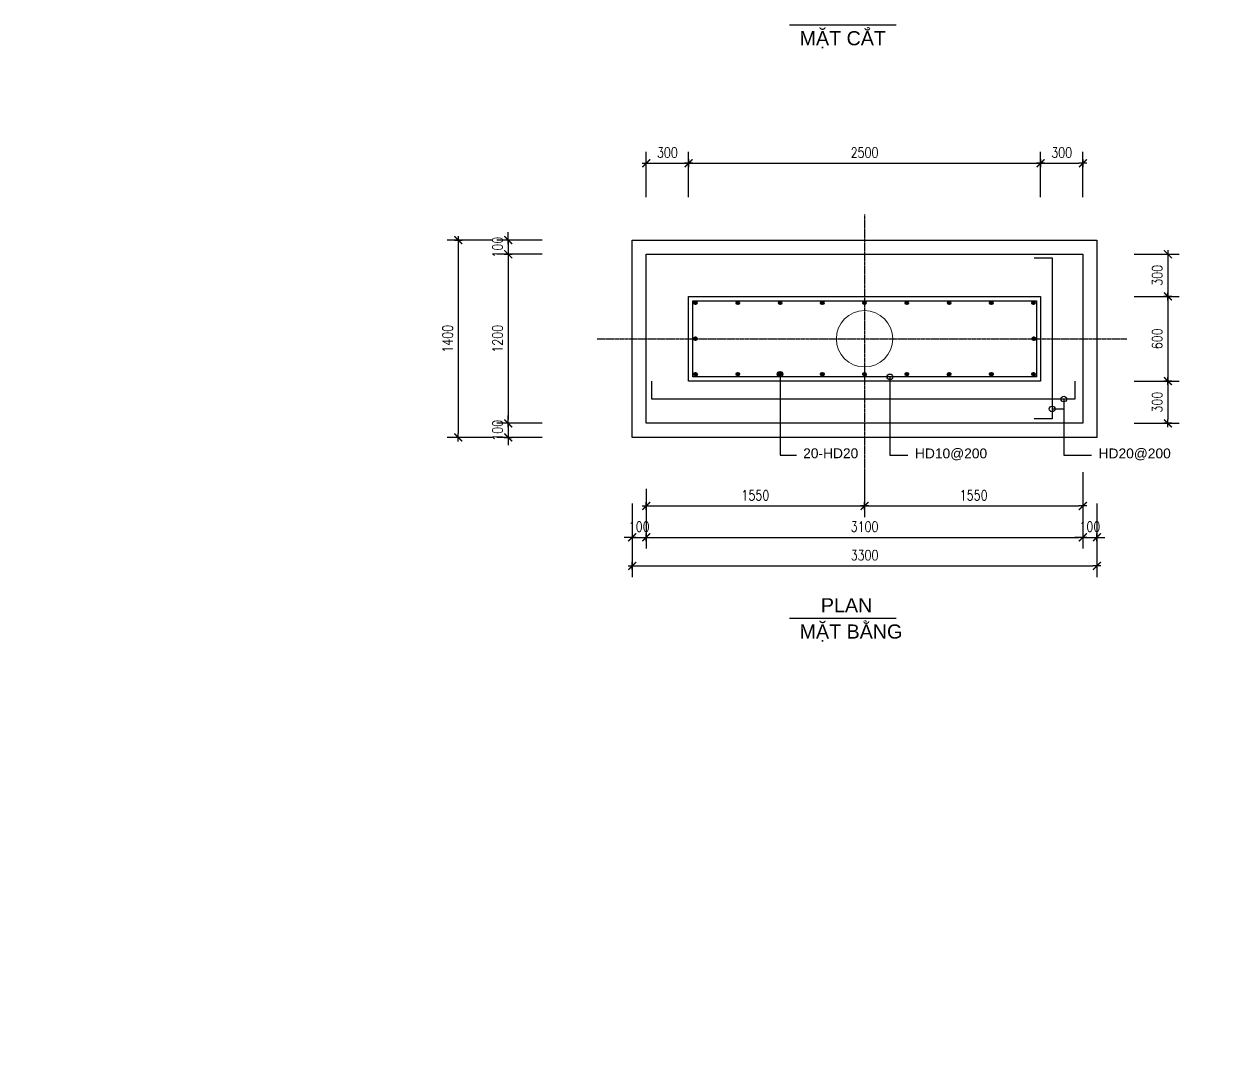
# Model space of a CAD drawing. Extents: x -1041800 to 1211622, y -13029 to 106851.
# Drawn here: x 118572 to 127032, y 13369 to 20687 of the extents above; entities that cross this region are included whole.
import ezdxf
from ezdxf import colors
from ezdxf.entities.mleader import LeaderData, LeaderLine
from ezdxf.math import Vec2, Vec3

# ---------------------------------------------------------------- set-up
doc = ezdxf.new("R2010")
doc.units = 0
doc.header["$MEASUREMENT"] = 0
doc.linetypes.add('CENTER', pattern=[5368.68, 3355.4, -671.1, 671.08, -671.1])
doc.linetypes.add('DASHDOT', pattern=[1, 0.5, -0.25, 0, -0.25])
doc.layers.get('0').update_dxf_attribs({"lineweight": 5})
for name, color, linetype in [('CEN', 1, 'CENTER'), ('CONCRETE', 2, 'Continuous'), ('Dimension', 14, 'Continuous'), ('MANH', 9, 'Continuous')]:
    doc.layers.add(name, color=color, linetype=linetype)
for name, color, linetype, lineweight in [('DUONGCHINH', 7, 'Continuous', 15), ('Hacht', 251, 'Continuous', 9), ('Rebar', 10, 'Continuous', 20)]:
    doc.layers.add(name, color=color, linetype=linetype, lineweight=lineweight)
doc.styles.add('$3$ROMANS', font='romans.shx', dxfattribs={"width": 0.8})
doc.styles.get("Standard").update_dxf_attribs({"font": 'arial.ttf'})
doc.styles.add('style1', font='arial.ttf')
doc.dimstyles.new('AD-40', dxfattribs={"dimscale": 40, "dimtxt": 1.8, "dimasz": 0.7, "dimexe": 2, "dimexo": 0, "dimgap": 1, "dimtad": 1, "dimdec": 0, "dimzin": 0, "dimdsep": 46, "dimtxsty": '$3$ROMANS', "dimblk": '$3$TICKS', "dimcen": 0, "dimclrd": 256, "dimclre": 256, "dimclrt": 7, "dimazin": 0, "dimtfac": 0.5, "dimtdec": 0, "dimtix": 1, "dimtmove": 1, "dimatfit": 3, "dimldrblk": '$0$ARROWS', "dimfxl": 6, "dimfxlon": 1, "dimtvp": 1, "dimtolj": 1, "dimtzin": 0, "dimlwd": -1, "dimlwe": -1, "dimarcsym": 0})

# ---------------------------------------------------------------- blocks, each defined once
blk = doc.blocks.new('$3$TICKS')
for p, q in [((1, 0), (-1, 0)), ((0, 1), (0, -1))]:
    blk.add_line(p, q)
at = {"const_width": 0.35}
blk.add_lwpolyline([(1, 1), (-1, -1)], dxfattribs=at)
blk = doc.blocks.new('*D48')
at = {"layer": 'Defpoints', "color": 0, "transparency": 16777216}
for p in [(122892, 17522.2), (122992, 17522.2), (122992, 17042.9)]:
    blk.add_point(p, dxfattribs=at)
at = {"layer": 'Dimension', "transparency": 16777216}
for p, q in [((122892, 17282.9), (122892, 16962.9)), ((122992, 17282.9), (122992, 16962.9)), ((122864, 17042.9), (122836, 17042.9)), ((122892, 17042.9), (122992, 17042.9)), ((123020, 17042.9), (123048, 17042.9))]:
    blk.add_line(p, q, dxfattribs=at)
at = {"layer": 'Dimension', "transparency": 16777216, "xscale": 28, "yscale": 28, "zscale": 28}
blk.add_blockref('$3$TICKS', (122892, 17042.9), dxfattribs=at)
at = {"layer": 'Dimension', "transparency": 16777216, "xscale": 28, "yscale": 28, "zscale": 28, "rotation": 180}
blk.add_blockref('$3$TICKS', (122992, 17042.9), dxfattribs=at)
at = {"layer": 'Dimension', "color": 7, "transparency": 16777216, "insert": (122942, 17118.9), "char_height": 72, "attachment_point": 5, "style": '$3$ROMANS'}
blk.add_mtext('\\A1;100', dxfattribs=at)
blk = doc.blocks.new('$0$ARROWS')
at = {"lineweight": 0}
blk.add_line((-1, 0), (0.5, 0), dxfattribs=at)
at = {"lineweight": 0, "const_width": 0.525}
blk.add_lwpolyline([(-1, -1.5), (0.5, 0), (-1, 1.5)], dxfattribs=at)
blk = doc.blocks.new('*D49')
at = {"layer": 'Defpoints', "color": 0, "transparency": 16777216}
for p in [(122992, 17522.2), (126092, 17522.2), (126092, 17042.9)]:
    blk.add_point(p, dxfattribs=at)
at = {"layer": 'Dimension', "transparency": 16777216}
for p, q in [((122992, 17282.9), (122992, 16962.9)), ((126092, 17282.9), (126092, 16962.9)), ((123020, 17042.9), (126064, 17042.9))]:
    blk.add_line(p, q, dxfattribs=at)
at = {"layer": 'Dimension', "transparency": 16777216, "xscale": 28, "yscale": 28, "zscale": 28, "rotation": 180}
blk.add_blockref('$3$TICKS', (122992, 17042.9), dxfattribs=at)
at = {"layer": 'Dimension', "transparency": 16777216, "xscale": 28, "yscale": 28, "zscale": 28}
blk.add_blockref('$3$TICKS', (126092, 17042.9), dxfattribs=at)
at = {"layer": 'Dimension', "color": 7, "transparency": 16777216, "insert": (124542, 17118.9), "char_height": 72, "attachment_point": 5, "style": '$3$ROMANS'}
blk.add_mtext('\\A1;3100', dxfattribs=at)
blk = doc.blocks.new('*D50')
at = {"layer": 'Defpoints', "color": 0, "transparency": 16777216}
for p in [(126092, 17522.2), (126192, 17522.2), (126192, 17042.9)]:
    blk.add_point(p, dxfattribs=at)
at = {"layer": 'Dimension', "transparency": 16777216}
for p, q in [((126092, 17282.9), (126092, 16962.9)), ((126192, 17282.9), (126192, 16962.9)), ((126064, 17042.9), (126036, 17042.9)), ((126092, 17042.9), (126192, 17042.9)), ((126220, 17042.9), (126248, 17042.9))]:
    blk.add_line(p, q, dxfattribs=at)
at = {"layer": 'Dimension', "transparency": 16777216, "xscale": 28, "yscale": 28, "zscale": 28}
blk.add_blockref('$3$TICKS', (126092, 17042.9), dxfattribs=at)
at = {"layer": 'Dimension', "transparency": 16777216, "xscale": 28, "yscale": 28, "zscale": 28, "rotation": 180}
blk.add_blockref('$3$TICKS', (126192, 17042.9), dxfattribs=at)
at = {"layer": 'Dimension', "color": 7, "transparency": 16777216, "insert": (126142, 17118.9), "char_height": 72, "attachment_point": 5, "style": '$3$ROMANS'}
blk.add_mtext('\\A1;100', dxfattribs=at)
blk = doc.blocks.new('*D51')
at = {"layer": 'Defpoints', "color": 0, "transparency": 16777216}
for p in [(122892, 17522.2), (126192, 17522.2), (126192, 16840.2)]:
    blk.add_point(p, dxfattribs=at)
at = {"layer": 'Dimension', "transparency": 16777216}
for p, q in [((122892, 17080.2), (122892, 16760.2)), ((126192, 17080.2), (126192, 16760.2)), ((122920, 16840.2), (126164, 16840.2))]:
    blk.add_line(p, q, dxfattribs=at)
at = {"layer": 'Dimension', "transparency": 16777216, "xscale": 28, "yscale": 28, "zscale": 28, "rotation": 180}
blk.add_blockref('$3$TICKS', (122892, 16840.2), dxfattribs=at)
at = {"layer": 'Dimension', "transparency": 16777216, "xscale": 28, "yscale": 28, "zscale": 28}
blk.add_blockref('$3$TICKS', (126192, 16840.2), dxfattribs=at)
at = {"layer": 'Dimension', "color": 7, "transparency": 16777216, "insert": (124542, 16916.2), "char_height": 72, "attachment_point": 5, "style": '$3$ROMANS'}
blk.add_mtext('\\A1;3300', dxfattribs=at)
blk = doc.blocks.new('*D52')
at = {"layer": 'Defpoints', "color": 0, "transparency": 16777216}
for p in [(122433.7, 19152), (121657.6, 17752), (122433.7, 17752)]:
    blk.add_point(p, dxfattribs=at)
at = {"layer": 'Dimension', "transparency": 16777216}
for p, q in [((121897.6, 19152), (121577.6, 19152)), ((121657.6, 19124), (121657.6, 17780)), ((121897.6, 17752), (121577.6, 17752))]:
    blk.add_line(p, q, dxfattribs=at)
at = {"layer": 'Dimension', "transparency": 16777216, "xscale": 28, "yscale": 28, "zscale": 28}
for p, rotation in [((121657.6, 19152), 90), ((121657.6, 17752), 270)]:
    blk.add_blockref('$3$TICKS', p, dxfattribs=dict(at, rotation=rotation))
at = {"layer": 'Dimension', "color": 7, "transparency": 16777216, "insert": (121581.6, 18452), "char_height": 72, "attachment_point": 5, "rotation": 90, "style": '$3$ROMANS'}
blk.add_mtext('\\A1;1400', dxfattribs=at)
blk = doc.blocks.new('*D53')
at = {"layer": 'Defpoints', "color": 0, "transparency": 16777216}
for p in [(122433.7, 19152), (122012, 19052), (122433.7, 19052)]:
    blk.add_point(p, dxfattribs=at)
at = {"layer": 'Dimension', "transparency": 16777216}
for p, q in [((122012, 19180), (122012, 19208)), ((122252, 19152), (121932, 19152)), ((122012, 19152), (122012, 19052)), ((122252, 19052), (121932, 19052)), ((122012, 19024), (122012, 18996))]:
    blk.add_line(p, q, dxfattribs=at)
at = {"layer": 'Dimension', "transparency": 16777216, "xscale": 28, "yscale": 28, "zscale": 28}
for p, rotation in [((122012, 19152), 270), ((122012, 19052), 90)]:
    blk.add_blockref('$3$TICKS', p, dxfattribs=dict(at, rotation=rotation))
at = {"layer": 'Dimension', "color": 7, "transparency": 16777216, "insert": (121936, 19102), "char_height": 72, "attachment_point": 5, "rotation": 90, "style": '$3$ROMANS'}
blk.add_mtext('\\A1;100', dxfattribs=at)
blk = doc.blocks.new('*D54')
at = {"layer": 'Defpoints', "color": 0, "transparency": 16777216}
for p in [(122433.7, 19052), (122012, 17852), (122433.7, 17852)]:
    blk.add_point(p, dxfattribs=at)
at = {"layer": 'Dimension', "transparency": 16777216}
for p, q in [((122252, 19052), (121932, 19052)), ((122012, 19024), (122012, 17880)), ((122252, 17852), (121932, 17852))]:
    blk.add_line(p, q, dxfattribs=at)
at = {"layer": 'Dimension', "transparency": 16777216, "xscale": 28, "yscale": 28, "zscale": 28}
for p, rotation in [((122012, 19052), 90), ((122012, 17852), 270)]:
    blk.add_blockref('$3$TICKS', p, dxfattribs=dict(at, rotation=rotation))
at = {"layer": 'Dimension', "color": 7, "transparency": 16777216, "insert": (121936, 18452), "char_height": 72, "attachment_point": 5, "rotation": 90, "style": '$3$ROMANS'}
blk.add_mtext('\\A1;1200', dxfattribs=at)
blk = doc.blocks.new('*D55')
at = {"layer": 'Defpoints', "color": 0, "transparency": 16777216}
for p in [(122433.7, 17852), (122012, 17752), (122433.7, 17752)]:
    blk.add_point(p, dxfattribs=at)
at = {"layer": 'Dimension', "transparency": 16777216}
for p, q in [((122252, 17852), (121932, 17852)), ((122012, 17880), (122012, 17908)), ((122012, 17852), (122012, 17752)), ((122252, 17752), (121932, 17752)), ((122012, 17724), (122012, 17696))]:
    blk.add_line(p, q, dxfattribs=at)
at = {"layer": 'Dimension', "transparency": 16777216, "xscale": 28, "yscale": 28, "zscale": 28}
for p, rotation in [((122012, 17852), 270), ((122012, 17752), 90)]:
    blk.add_blockref('$3$TICKS', p, dxfattribs=dict(at, rotation=rotation))
at = {"layer": 'Dimension', "color": 7, "transparency": 16777216, "insert": (121936, 17802), "char_height": 72, "attachment_point": 5, "rotation": 90, "style": '$3$ROMANS'}
blk.add_mtext('\\A1;100', dxfattribs=at)
blk = doc.blocks.new('*D56')
at = {"layer": 'Defpoints', "color": 0, "transparency": 16777216}
for p in [(123292, 19697.4), (122992, 19428.4), (123292, 19428.4)]:
    blk.add_point(p, dxfattribs=at)
at = {"layer": 'Dimension', "transparency": 16777216}
for p, q in [((122992, 19457.4), (122992, 19777.4)), ((123292, 19457.4), (123292, 19777.4)), ((123020, 19697.4), (123264, 19697.4))]:
    blk.add_line(p, q, dxfattribs=at)
at = {"layer": 'Dimension', "transparency": 16777216, "xscale": 28, "yscale": 28, "zscale": 28, "rotation": 180}
blk.add_blockref('$3$TICKS', (122992, 19697.4), dxfattribs=at)
at = {"layer": 'Dimension', "transparency": 16777216, "xscale": 28, "yscale": 28, "zscale": 28}
blk.add_blockref('$3$TICKS', (123292, 19697.4), dxfattribs=at)
at = {"layer": 'Dimension', "color": 7, "transparency": 16777216, "insert": (123142, 19773.4), "char_height": 72, "attachment_point": 5, "style": '$3$ROMANS'}
blk.add_mtext('\\A1;300', dxfattribs=at)
blk = doc.blocks.new('*D57')
at = {"layer": 'Defpoints', "color": 0, "transparency": 16777216}
for p in [(125792, 19697.4), (123292, 19428.4), (125792, 19428.4)]:
    blk.add_point(p, dxfattribs=at)
at = {"layer": 'Dimension', "transparency": 16777216}
for p, q in [((123292, 19457.4), (123292, 19777.4)), ((125792, 19457.4), (125792, 19777.4)), ((123320, 19697.4), (125764, 19697.4))]:
    blk.add_line(p, q, dxfattribs=at)
at = {"layer": 'Dimension', "transparency": 16777216, "xscale": 28, "yscale": 28, "zscale": 28, "rotation": 180}
blk.add_blockref('$3$TICKS', (123292, 19697.4), dxfattribs=at)
at = {"layer": 'Dimension', "transparency": 16777216, "xscale": 28, "yscale": 28, "zscale": 28}
blk.add_blockref('$3$TICKS', (125792, 19697.4), dxfattribs=at)
at = {"layer": 'Dimension', "color": 7, "transparency": 16777216, "insert": (124542, 19773.4), "char_height": 72, "attachment_point": 5, "style": '$3$ROMANS'}
blk.add_mtext('\\A1;2500', dxfattribs=at)
blk = doc.blocks.new('*D58')
at = {"layer": 'Defpoints', "color": 0, "transparency": 16777216}
for p in [(126092, 19697.4), (125792, 19428.4), (126092, 19428.4)]:
    blk.add_point(p, dxfattribs=at)
at = {"layer": 'Dimension', "transparency": 16777216}
for p, q in [((125792, 19457.4), (125792, 19777.4)), ((126092, 19457.4), (126092, 19777.4)), ((125820, 19697.4), (126064, 19697.4))]:
    blk.add_line(p, q, dxfattribs=at)
at = {"layer": 'Dimension', "transparency": 16777216, "xscale": 28, "yscale": 28, "zscale": 28, "rotation": 180}
blk.add_blockref('$3$TICKS', (125792, 19697.4), dxfattribs=at)
at = {"layer": 'Dimension', "transparency": 16777216, "xscale": 28, "yscale": 28, "zscale": 28}
blk.add_blockref('$3$TICKS', (126092, 19697.4), dxfattribs=at)
at = {"layer": 'Dimension', "color": 7, "transparency": 16777216, "insert": (125942, 19773.4), "char_height": 72, "attachment_point": 5, "style": '$3$ROMANS'}
blk.add_mtext('\\A1;300', dxfattribs=at)
blk = doc.blocks.new('*D59')
at = {"layer": 'Defpoints', "color": 0, "transparency": 16777216}
for p in [(126368.5, 19052), (126368.5, 18752), (126696, 18752)]:
    blk.add_point(p, dxfattribs=at)
at = {"layer": 'Dimension', "transparency": 16777216}
for p, q in [((126456, 19052), (126776, 19052)), ((126696, 19024), (126696, 18780)), ((126456, 18752), (126776, 18752))]:
    blk.add_line(p, q, dxfattribs=at)
at = {"layer": 'Dimension', "transparency": 16777216, "xscale": 28, "yscale": 28, "zscale": 28}
for p, rotation in [((126696, 19052), 90), ((126696, 18752), 270)]:
    blk.add_blockref('$3$TICKS', p, dxfattribs=dict(at, rotation=rotation))
at = {"layer": 'Dimension', "color": 7, "transparency": 16777216, "insert": (126620, 18902), "char_height": 72, "attachment_point": 5, "rotation": 90, "style": '$3$ROMANS'}
blk.add_mtext('\\A1;300', dxfattribs=at)
blk = doc.blocks.new('*D60')
at = {"layer": 'Defpoints', "color": 0, "transparency": 16777216}
for p in [(126368.5, 18752), (126368.5, 18152), (126696, 18152)]:
    blk.add_point(p, dxfattribs=at)
at = {"layer": 'Dimension', "transparency": 16777216}
for p, q in [((126456, 18752), (126776, 18752)), ((126696, 18724), (126696, 18180)), ((126456, 18152), (126776, 18152))]:
    blk.add_line(p, q, dxfattribs=at)
at = {"layer": 'Dimension', "transparency": 16777216, "xscale": 28, "yscale": 28, "zscale": 28}
for p, rotation in [((126696, 18752), 90), ((126696, 18152), 270)]:
    blk.add_blockref('$3$TICKS', p, dxfattribs=dict(at, rotation=rotation))
at = {"layer": 'Dimension', "color": 7, "transparency": 16777216, "insert": (126620, 18452), "char_height": 72, "attachment_point": 5, "rotation": 90, "style": '$3$ROMANS'}
blk.add_mtext('\\A1;600', dxfattribs=at)
blk = doc.blocks.new('*D61')
at = {"layer": 'Defpoints', "color": 0, "transparency": 16777216}
for p in [(126368.5, 18152), (126368.5, 17852), (126696, 17852)]:
    blk.add_point(p, dxfattribs=at)
at = {"layer": 'Dimension', "transparency": 16777216}
for p, q in [((126456, 18152), (126776, 18152)), ((126696, 18124), (126696, 17880)), ((126456, 17852), (126776, 17852))]:
    blk.add_line(p, q, dxfattribs=at)
at = {"layer": 'Dimension', "transparency": 16777216, "xscale": 28, "yscale": 28, "zscale": 28}
for p, rotation in [((126696, 18152), 90), ((126696, 17852), 270)]:
    blk.add_blockref('$3$TICKS', p, dxfattribs=dict(at, rotation=rotation))
at = {"layer": 'Dimension', "color": 7, "transparency": 16777216, "insert": (126620, 18002), "char_height": 72, "attachment_point": 5, "rotation": 90, "style": '$3$ROMANS'}
blk.add_mtext('\\A1;300', dxfattribs=at)
blk = doc.blocks.new('*D62')
at = {"layer": 'Defpoints', "color": 0, "transparency": 16777216}
for p in [(124542, 17752), (122992, 17386.7), (124542, 17265.5)]:
    blk.add_point(p, dxfattribs=at)
at = {"layer": 'Dimension', "transparency": 16777216}
for p, q in [((124542, 17505.5), (124542, 17185.5)), ((122992, 17386.7), (122992, 17185.5)), ((123020, 17265.5), (124514, 17265.5))]:
    blk.add_line(p, q, dxfattribs=at)
at = {"layer": 'Dimension', "transparency": 16777216, "xscale": 28, "yscale": 28, "zscale": 28, "rotation": 180}
blk.add_blockref('$3$TICKS', (122992, 17265.5), dxfattribs=at)
at = {"layer": 'Dimension', "transparency": 16777216, "xscale": 28, "yscale": 28, "zscale": 28}
blk.add_blockref('$3$TICKS', (124542, 17265.5), dxfattribs=at)
at = {"layer": 'Dimension', "color": 7, "transparency": 16777216, "insert": (123767, 17341.5), "char_height": 72, "attachment_point": 5, "style": '$3$ROMANS'}
blk.add_mtext('\\A1;1550', dxfattribs=at)
blk = doc.blocks.new('*D63')
at = {"layer": 'Defpoints', "color": 0, "transparency": 16777216}
for p in [(124542, 17522.2), (126092, 17522.2), (126092, 17265.5)]:
    blk.add_point(p, dxfattribs=at)
at = {"layer": 'Dimension', "transparency": 16777216}
for p, q in [((124542, 17505.5), (124542, 17185.5)), ((126092, 17505.5), (126092, 17185.5)), ((124570, 17265.5), (126064, 17265.5))]:
    blk.add_line(p, q, dxfattribs=at)
at = {"layer": 'Dimension', "transparency": 16777216, "xscale": 28, "yscale": 28, "zscale": 28, "rotation": 180}
blk.add_blockref('$3$TICKS', (124542, 17265.5), dxfattribs=at)
at = {"layer": 'Dimension', "transparency": 16777216, "xscale": 28, "yscale": 28, "zscale": 28}
blk.add_blockref('$3$TICKS', (126092, 17265.5), dxfattribs=at)
at = {"layer": 'Dimension', "color": 7, "transparency": 16777216, "insert": (125317, 17341.5), "char_height": 72, "attachment_point": 5, "style": '$3$ROMANS'}
blk.add_mtext('\\A1;1550', dxfattribs=at)
blk = doc.blocks.new('*U64')
at = {"layer": 'Hacht'}
h = blk.add_hatch(color=251, dxfattribs=at)
h.dxf.hatch_style = 1
edge = h.paths.add_edge_path()
edge.add_arc((0, 0), 10.4, 0, 360)
at = {"layer": 'Rebar', "linetype": 'Continuous', "lineweight": 40}
blk.add_circle((0, 0), 10.4, dxfattribs=at)
blk = doc.blocks.new('*U65')
at = {"layer": 'CONCRETE', "color": 0, "linetype": 'ByBlock', "lineweight": -2, "transparency": 16777216}
for p in [(0, 0), (300, 0), (600, 0), (900, 0), (1200, 0), (1500, 0), (1800, 0), (2100, 0), (2400, 0)]:
    blk.add_blockref('*U64', p, dxfattribs=at)
blk = doc.blocks.new('*U66')
at = {"layer": 'Hacht'}
h = blk.add_hatch(color=251, dxfattribs=at)
h.dxf.hatch_style = 1
edge = h.paths.add_edge_path()
edge.add_arc((0, 0), 10.4, 0, 360)
at = {"layer": 'Rebar', "linetype": 'Continuous', "lineweight": 40}
blk.add_circle((0, 0), 10.4, dxfattribs=at)
blk = doc.blocks.new('*U67')
at = {"layer": 'CONCRETE', "color": 0, "linetype": 'ByBlock', "lineweight": -2, "transparency": 16777216}
for p in [(0, 0), (300, 0), (600, 0), (900, 0), (1200, 0), (1500, 0), (1800, 0), (2100, 0), (2400, 0)]:
    blk.add_blockref('*U66', p, dxfattribs=at)
blk = doc.blocks.new('*U68')
at = {"layer": 'Hacht'}
h = blk.add_hatch(color=251, dxfattribs=at)
h.dxf.hatch_style = 1
edge = h.paths.add_edge_path()
edge.add_arc((0, 0), 10.4, 0, 360)
at = {"layer": 'Rebar', "linetype": 'Continuous', "lineweight": 40}
blk.add_circle((0, 0), 10.4, dxfattribs=at)
blk = doc.blocks.new('*U69')
at = {"layer": 'CONCRETE', "color": 0, "linetype": 'ByBlock', "lineweight": -2, "transparency": 16777216}
blk.add_blockref('*U68', (0, 0), dxfattribs=at)
blk = doc.blocks.new('*U70')
at = {"layer": 'Hacht'}
h = blk.add_hatch(color=251, dxfattribs=at)
h.dxf.hatch_style = 1
edge = h.paths.add_edge_path()
edge.add_arc((0, 0), 10.4, 0, 360)
at = {"layer": 'Rebar', "linetype": 'Continuous', "lineweight": 40}
blk.add_circle((0, 0), 10.4, dxfattribs=at)
blk = doc.blocks.new('*U71')
at = {"layer": 'CONCRETE', "color": 0, "linetype": 'ByBlock', "lineweight": -2, "transparency": 16777216}
blk.add_blockref('*U70', (0, 0), dxfattribs=at)

msp = doc.modelspace()

# ---------------------------------------------------------------- linework, layer by layer
msp.add_circle((124542, 18452), 200)
at = {"layer": 'CEN', "linetype": 'DASHDOT', "ltscale": 5}
msp.add_line((124542, 19332.8), (124542, 17493.3), dxfattribs=at)
msp.add_lwpolyline([(122642.8, 18452), (126405, 18452)], dxfattribs=at)
at = {"layer": 'CONCRETE'}
for points in [[(125747.3, 19027.3), (125873.7, 19027.3), (125873.7, 17884.7), (125747.3, 17884.7)], [(126035.1, 18150.6), (126035.1, 18024.2), (123031.5, 18024.2), (123031.5, 18150.6)]]:
    msp.add_lwpolyline(points, dxfattribs=at)
msp.add_lwpolyline([(125762, 18722), (125762, 18182), (123322, 18182), (123322, 18722)], close=True, dxfattribs=at)
at = {"layer": 'MANH', "linetype": 'Continuous', "flags": 128}
for points in [[(124008.4, 20679.5), (124766.8, 20679.5)], [(124008.4, 16469.4), (124766.8, 16469.4)]]:
    msp.add_lwpolyline(points, dxfattribs=at)
for points in [[(126192, 19152), (126192, 17752), (122892, 17752), (122892, 19152)], [(126092, 19052), (126092, 17852), (122992, 17852), (122992, 19052)], [(125792, 18752), (125792, 18152), (123292, 18152), (123292, 18752)]]:
    msp.add_lwpolyline(points, close=True, dxfattribs=at)

# ---------------------------------------------------------------- block references
at = {"layer": 'CONCRETE'}
for name, p in [('*U65', (123342.2, 18707.4)), ('*U69', (123342.2, 18452)), ('*U71', (125745, 18452)), ('*U67', (123342.2, 18199.7))]:
    msp.add_blockref(name, p, dxfattribs=at)

# ---------------------------------------------------------------- texts
at = {"layer": 'DUONGCHINH', "style": 'style1'}
for s, height, p in [('MẶT CẮT', 100, (124080.8, 20534.8)), ('20-HD20', 70, (124106.2, 17604.4)), ('HD10@200', 70, (124900.2, 17603.5)), ('HD20@200', 70, (126204, 17603.5)), ('PLAN', 100, (124231.8, 16511.3)), ('MẶT BẰNG', 100, (124080.8, 16324.7))]:
    msp.add_text(s, height=height, dxfattribs=at).set_placement(p)

# ---------------------------------------------------------------- dimensions: what is measured, and where the dimension line sits
at = {"layer": 'Dimension'}
for base, p1, p2, picture, middle in [((123292, 19697.4), (122992, 19428.4), (123292, 19428.4), '*D56', (123142, 19773.4)), ((125792, 19697.4), (123292, 19428.4), (125792, 19428.4), '*D57', (124542, 19773.4)), ((126092, 19697.4), (125792, 19428.4), (126092, 19428.4), '*D58', (125942, 19773.4)), ((124542, 17265.5), (122992, 17386.7), (124542, 17752), '*D62', (123767, 17341.5)), ((122992, 17042.9), (122892, 17522.2), (122992, 17522.2), '*D48', (122942, 17118.9)), ((126192, 16840.2), (122892, 17522.2), (126192, 17522.2), '*D51', (124542, 16916.2)), ((126092, 17042.9), (122992, 17522.2), (126092, 17522.2), '*D49', (124542, 17118.9)), ((126092, 17265.5), (124542, 17522.2), (126092, 17522.2), '*D63', (125317, 17341.5)), ((126192, 17042.9), (126092, 17522.2), (126192, 17522.2), '*D50', (126142, 17118.9))]:
    dim = msp.add_linear_dim(base=base, p1=p1, p2=p2, dimstyle='AD-40', dxfattribs=at)
    dim.commit()
    dim.dimension.update_dxf_attribs({"geometry": picture, "text_midpoint": middle})
for base, p1, p2, picture, middle in [((122012, 19052), (122433.7, 19152), (122433.7, 19052), '*D53', (121936, 19102)), ((121657.6, 17752), (122433.7, 19152), (122433.7, 17752), '*D52', (121581.6, 18452)), ((122012, 17852), (122433.7, 19052), (122433.7, 17852), '*D54', (121936, 18452)), ((126696, 18752), (126368.5, 19052), (126368.5, 18752), '*D59', (126620, 18902)), ((126696, 18152), (126368.5, 18752), (126368.5, 18152), '*D60', (126620, 18452)), ((126696, 17852), (126368.5, 18152), (126368.5, 17852), '*D61', (126620, 18002)), ((122012, 17752), (122433.7, 17852), (122433.7, 17752), '*D55', (121936, 17802))]:
    dim = msp.add_linear_dim(base=base, p1=p1, p2=p2, angle=90, dimstyle='AD-40', dxfattribs=at)
    dim.commit()
    dim.dimension.update_dxf_attribs({"geometry": picture, "text_midpoint": middle})

# ---------------------------------------------------------------- leaders
ml = msp.add_multileader_mtext('Standard')
ml.set_content('ARCHER BOLT HOLE\\PD=100, H =200', color=256)
ml.set_leader_properties()
ml.build(insert=Vec2(0, 0))
ml.multileader.update_dxf_attribs({"text_left_attachment_type": 2, "text_right_attachment_type": 2, "dogleg_length": 0.36, "arrow_head_size": 180, "scale": 1000})
ctx = ml.context
ctx.base_point, ctx.scale, ctx.char_height, ctx.arrow_head_size, ctx.landing_gap_size, ctx.plane_origin = Vec3(101722.1, 20203.9), 1000, 66.667, 180, 90, Vec3(110656.7, 18688.4)
ctx.left_attachment, ctx.right_attachment = 2, 2
notes = []
notes.append((ctx, [(1, (1, 1, 0), (101563.3, 20203.9), (1, 0), 158.8, [(0, [(101134.3, 20686.7)], 0, [])])]))
ctx.mtext.insert, ctx.mtext.width, ctx.mtext.flow_direction = Vec3(101812.1, 20300.1), 1072.566, 5
ml = msp.add_multileader_mtext('Standard')
ml.set_content('SKID L2500XW2200\\PH150X75', color=256)
ml.set_leader_properties()
ml.build(insert=Vec2(0, 0))
ml.multileader.update_dxf_attribs({"text_left_attachment_type": 2, "text_right_attachment_type": 2, "dogleg_length": 0.36, "arrow_head_size": 180, "scale": 1000})
ctx = ml.context
ctx.base_point, ctx.scale, ctx.char_height, ctx.arrow_head_size, ctx.landing_gap_size, ctx.plane_origin = Vec3(61492, 19899.3), 1000, 66.667, 180, 90, Vec3(70426.6, 20047.5)
ctx.left_attachment, ctx.right_attachment = 2, 2
notes.append((ctx, [(1, (1, 1, 0), (61333.2, 19899.3), (1, 0), 158.8, [(0, [(60749.9, 20384.9)], 0, [])])]))
ctx.mtext.insert, ctx.mtext.width, ctx.mtext.flow_direction = Vec3(61582, 19988.9), 905.617, 5
ml = msp.add_multileader_mtext('Standard')
ml.set_content('CONCRETE PAD\\PGL+300', color=256)
ml.set_leader_properties()
ml.build(insert=Vec2(0, 0))
ml.multileader.update_dxf_attribs({"text_left_attachment_type": 2, "text_right_attachment_type": 2, "dogleg_length": 0.36, "arrow_head_size": 180, "scale": 1000})
ctx = ml.context
ctx.base_point, ctx.scale, ctx.char_height, ctx.arrow_head_size, ctx.landing_gap_size, ctx.plane_origin = Vec3(63977.2, 19899.3), 1000, 66.667, 180, 90, Vec3(72911.8, 20047.5)
ctx.left_attachment, ctx.right_attachment = 2, 2
notes.append((ctx, [(1, (1, 1, 0), (63818.4, 19899.3), (1, 0), 158.8, [(0, [(63235.1, 19268.2)], 0, [])])]))
ctx.mtext.insert, ctx.mtext.width, ctx.mtext.flow_direction = Vec3(64067.2, 19988.9), 1100.105, 5
ml = msp.add_multileader_mtext('Standard')
ml.set_content('GAS LEAK DETECTOR', color=256)
ml.set_leader_properties()
ml.build(insert=Vec2(0, 0))
ml.multileader.update_dxf_attribs({"text_left_attachment_type": 2, "text_right_attachment_type": 2, "dogleg_length": 0.36, "arrow_head_size": 180, "scale": 1000})
ctx = ml.context
ctx.base_point, ctx.scale, ctx.char_height, ctx.arrow_head_size, ctx.landing_gap_size, ctx.plane_origin = Vec3(67753.6, 19840), 1000, 66.667, 180, 90, Vec3(76688.2, 21355.5)
ctx.left_attachment, ctx.right_attachment = 2, 2
notes.append((ctx, [(1, (1, 1, 0), (67594.8, 19840), (1, 0), 158.8, [(0, [(67165.8, 19357.2)], 0, [])])]))
ctx.mtext.insert, ctx.mtext.width, ctx.mtext.flow_direction = Vec3(67843.6, 19929.6), 622.587, 5
ml = msp.add_multileader_mtext('Standard')
ml.set_content('CONCRETE PAD\\PGL+300', color=256)
ml.set_leader_properties()
ml.build(insert=Vec2(0, 0))
ml.multileader.update_dxf_attribs({"text_left_attachment_type": 2, "text_right_attachment_type": 2, "dogleg_length": 0.36, "arrow_head_size": 180, "scale": 1000})
ctx = ml.context
ctx.base_point, ctx.scale, ctx.char_height, ctx.arrow_head_size, ctx.landing_gap_size, ctx.plane_origin = Vec3(96652, 19839.7), 1000, 66.667, 180, 90, Vec3(105586.6, 19987.9)
ctx.left_attachment, ctx.right_attachment = 2, 2
notes.append((ctx, [(1, (1, 1, 0), (96493.2, 19839.7), (1, 0), 158.8, [(0, [(95909.9, 19208.6)], 0, [])])]))
ctx.mtext.insert, ctx.mtext.width, ctx.mtext.flow_direction = Vec3(96742, 19929.3), 1100.105, 5
ml = msp.add_multileader_mtext('Standard')
ml.set_content('THE FENCE\\PH=1800', color=256)
ml.set_leader_properties()
ml.build(insert=Vec2(0, 0))
ml.multileader.update_dxf_attribs({"text_left_attachment_type": 2, "text_right_attachment_type": 2, "dogleg_length": 0.36, "arrow_head_size": 180, "scale": 1000})
ctx = ml.context
ctx.base_point, ctx.scale, ctx.char_height, ctx.arrow_head_size, ctx.landing_gap_size, ctx.plane_origin = Vec3(63977.2, 19312.8), 1000, 66.67, 180, 90, Vec3(72911.8, 20828.2)
ctx.left_attachment, ctx.right_attachment = 2, 2
notes.append((ctx, [(1, (1, 1, 0), (63818.4, 19312.8), (1, 0), 158.8, [(0, [(63389.5, 18830)], 0, [])])]))
ctx.mtext.insert, ctx.mtext.width, ctx.mtext.flow_direction = Vec3(64067.2, 19402.2), 622.587, 5
ml = msp.add_multileader_mtext('Standard')
ml.set_content('CONCRETE PAD\\PH1000xL2500xW400', color=256)
ml.set_leader_properties()
ml.build(insert=Vec2(0, 0))
ml.multileader.update_dxf_attribs({"text_left_attachment_type": 2, "text_right_attachment_type": 2, "dogleg_length": 0.36, "arrow_head_size": 180, "scale": 1000})
ctx = ml.context
ctx.base_point, ctx.scale, ctx.char_height, ctx.arrow_head_size, ctx.landing_gap_size, ctx.plane_origin = Vec3(111427.8, 19284), 1000, 66.667, 180, 90, Vec3(120487.5, 19432.2)
ctx.left_attachment, ctx.right_attachment = 2, 2
notes.append((ctx, [(1, (1, 1, 0), (111269, 19284), (1, 0), 158.8, [(0, [(110750.1, 18580.7)], 0, [])])]))
ctx.mtext.insert, ctx.mtext.width, ctx.mtext.flow_direction = Vec3(111517.8, 19373.6), 1100.105, 5
ml = msp.add_multileader_mtext('Standard')
ml.set_content('THE FENCE\\PH=1800', color=256)
ml.set_leader_properties()
ml.build(insert=Vec2(0, 0))
ml.multileader.update_dxf_attribs({"text_left_attachment_type": 2, "text_right_attachment_type": 2, "dogleg_length": 0.36, "arrow_head_size": 180, "scale": 1000})
ctx = ml.context
ctx.base_point, ctx.scale, ctx.char_height, ctx.arrow_head_size, ctx.landing_gap_size, ctx.plane_origin = Vec3(96652, 19253.1), 1000, 66.67, 180, 90, Vec3(105586.6, 20768.6)
ctx.left_attachment, ctx.right_attachment = 2, 2
notes.append((ctx, [(1, (1, 1, 0), (96493.2, 19253.1), (1, 0), 158.8, [(0, [(96064.3, 18770.3)], 0, [])])]))
ctx.mtext.insert, ctx.mtext.width, ctx.mtext.flow_direction = Vec3(96742, 19342.6), 622.587, 5
ml = msp.add_multileader_mtext('Standard')
ml.set_content('THE DOOR\\PH=2000', color=256)
ml.set_leader_properties()
ml.build(insert=Vec2(0, 0))
ml.multileader.update_dxf_attribs({"text_left_attachment_type": 2, "text_right_attachment_type": 2, "dogleg_length": 0.36, "arrow_head_size": 180, "scale": 1000})
ctx = ml.context
ctx.base_point, ctx.scale, ctx.char_height, ctx.arrow_head_size, ctx.landing_gap_size, ctx.plane_origin = Vec3(100905, 19253.1), 1000, 66.67, 180, 90, Vec3(109839.6, 20768.6)
ctx.left_attachment, ctx.right_attachment = 2, 2
notes.append((ctx, [(1, (1, 1, 0), (100746.2, 19253.1), (1, 0), 158.8, [(0, [(100317.2, 18770.3)], 0, [])])]))
ctx.mtext.insert, ctx.mtext.width, ctx.mtext.flow_direction = Vec3(100995, 19342.6), 750.005, 5
ml = msp.add_multileader_mtext('Standard')
ml.set_content('ARCHER BOLT HOLE\\PD=100, H =200', color=256)
ml.set_leader_properties()
ml.build(insert=Vec2(0, 0))
ml.multileader.update_dxf_attribs({"text_left_attachment_type": 2, "text_right_attachment_type": 2, "dogleg_length": 0.36, "arrow_head_size": 180, "scale": 1000})
ctx = ml.context
ctx.base_point, ctx.scale, ctx.char_height, ctx.arrow_head_size, ctx.landing_gap_size, ctx.plane_origin = Vec3(111938.8, 18788.4), 1000, 66.667, 180, 90, Vec3(121223.8, 20096)
ctx.left_attachment, ctx.right_attachment = 2, 2
notes.append((ctx, [(1, (1, 1, 0), (111780, 18788.4), (1, 0), 158.8, [(0, [(111203.2, 18414.9)], 0, [])])]))
ctx.mtext.insert, ctx.mtext.width, ctx.mtext.flow_direction = Vec3(112028.8, 18885.5), 1072.566, 5
ml = msp.add_multileader_mtext('Standard')
ml.set_content('THE FENCE\\PH=1950', color=256)
ml.set_leader_properties()
ml.build(insert=Vec2(0, 0))
ml.multileader.update_dxf_attribs({"text_left_attachment_type": 2, "text_right_attachment_type": 2, "dogleg_length": 0.36, "arrow_head_size": 180, "scale": 1000})
ctx = ml.context
ctx.base_point, ctx.scale, ctx.char_height, ctx.arrow_head_size, ctx.landing_gap_size, ctx.plane_origin = Vec3(93499.3, 15951.4), 1000, 66.67, 180, 90, Vec3(102433.9, 17466.9)
ctx.left_attachment, ctx.right_attachment = 2, 2
notes.append((ctx, [(1, (1, 1, 0), (93340.5, 15951.4), (1, 0), 158.8, [(0, [(92911.6, 15468.6)], 0, [])])]))
ctx.mtext.insert, ctx.mtext.width, ctx.mtext.flow_direction = Vec3(93589.3, 16041.6), 622.587, 5
ml = msp.add_multileader_mtext('Standard')
ml.set_content('GL+000', color=256)
ml.set_leader_properties()
ml.build(insert=Vec2(0, 0))
ml.multileader.update_dxf_attribs({"text_left_attachment_type": 2, "text_right_attachment_type": 2, "dogleg_length": 0.36, "arrow_head_size": 180, "scale": 1000})
ctx = ml.context
ctx.base_point, ctx.scale, ctx.char_height, ctx.arrow_head_size, ctx.landing_gap_size, ctx.plane_origin = Vec3(105903.6, 13851.4), 1000, 66.67, 180, 90, Vec3(114838.2, 15366.9)
ctx.left_attachment, ctx.right_attachment = 2, 2
notes.append((ctx, [(1, (1, 1, 0), (105744.8, 13851.4), (1, 0), 158.8, [(0, [(105744.8, 13368.6)], 0, [])])]))
ctx.mtext.insert, ctx.mtext.width, ctx.mtext.flow_direction = Vec3(105993.6, 13885.5), 750.005, 5
at = {"layer": 'Dimension', "color": 7}
for points in [[(123942.2, 18199.7), (123942.2, 17627.2), (124059.5, 17627.2)], [(124722.1, 18182), (124722.1, 17627.2), (124849.7, 17627.2)], [(125957, 18024.2), (125957, 17627.2), (126153.6, 17627.2)], [(125873.7, 17953.8), (125957, 17953.8), (125957, 17627.2)]]:
    msp.add_leader(points, dimstyle='AD-40', override={"dimasz": 1, "dimldrblk": 'Origin'}, dxfattribs=at)
for ctx, leaders in notes:
    for number, flags, end, landing, length, lines in leaders:
        leader = LeaderData()
        leader.index, (leader.has_last_leader_line, leader.has_dogleg_vector, leader.attachment_direction) = number, flags
        leader.last_leader_point, leader.dogleg_vector, leader.dogleg_length = Vec3(end), Vec3(landing), length
        for number, points, colour, breaks in lines:
            line = LeaderLine()
            line.index, line.vertices, line.color, line.breaks = number, Vec3.list(points), colors.encode_raw_color(colour), breaks
            leader.lines.append(line)
        ctx.leaders.append(leader)

doc.saveas('drawing.dxf')
